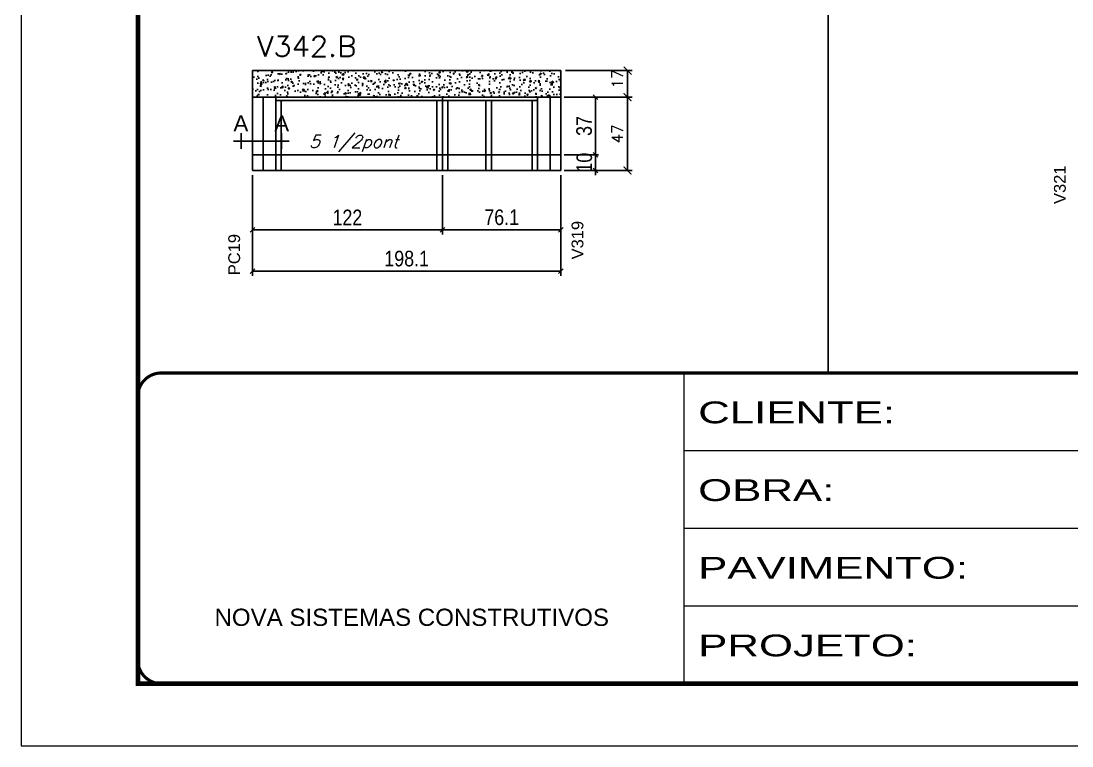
# Model space of a CAD drawing. Extents: x -3394 to 16474, y -5031 to 14397.
# Drawn here: x 7442 to 8117, y -1585 to -1120 of the extents above; entities that cross this region are included whole.
import ezdxf
from ezdxf.enums import TextEntityAlignment as Align

# ---------------------------------------------------------------- set-up
doc = ezdxf.new("R2010")
doc.units = 0
doc.linetypes.add('CONTINUO', pattern=[0])
doc.linetypes.add('DASHED', pattern=[0.75, 0.5, -0.25])
doc.layers.get('0').update_dxf_attribs({"linetype": 'CONTINUOUS'})
doc.layers.get('Defpoints').update_dxf_attribs({"linetype": 'CONTINUOUS'})
for name, color, linetype in [('COTA', 241, 'CONTINUOUS'), ('detalhes', 4, 'CONTINUOUS'), ('NOMENCLATURA', 7, 'CONTINUOUS'), ('Painéis', 200, 'CONTINUOUS'), ('SARR_2.2x7', 40, 'CONTINUOUS'), ('SARR_3.5x7', 81, 'CONTINUOUS'), ('texto', 7, 'CONTINUOUS')]:
    doc.layers.add(name, color=color, linetype=linetype)
for name, color, linetype, lineweight in [('Folhas', 255, 'CONTINUOUS', 9), ('SARRAFO DE PRESSAO', 251, 'DASHED', 9), ('Texto Seção', 7, 'CONTINUOUS', 15)]:
    doc.layers.add(name, color=color, linetype=linetype, lineweight=lineweight)
doc.styles.add('ARIAL', font='arial.ttf')
doc.styles.add('COTA TECNICA', font='techl___.ttf', dxfattribs={"height": 10})
doc.styles.add('REGUA-120', font='ROMANS.shx', dxfattribs={"height": 15})
doc.styles.add('ROMANS', font='romans.shx')
doc.styles.add('Tecnologia', font='')
doc.styles.get('Tecnologia').set_extended_font_data('Forgotten Futurist')
doc.dimstyles.new('Cota Paínel', dxfattribs={"dimtxt": 7, "dimasz": 5, "dimexe": 3, "dimexo": 3, "dimgap": 3, "dimtad": 1, "dimdec": 1, "dimzin": 12, "dimdsep": 46, "dimtxsty": 'ROMANS', "dimblk": 'ARCHTICK', "dimcen": 0, "dimclrd": 4, "dimclre": 4, "dimclrt": 1, "dimadec": 1, "dimazin": 3, "dimtfac": 1, "dimtdec": 1, "dimtmove": 0, "dimatfit": 3, "dimldrblk": 'OBLIQUE', "dimfxl": 1, "dimtolj": 1, "dimtzin": 12, "dimarcsym": 0})
doc.dimstyles.new('PAINEL', dxfattribs={"dimtxt": 10, "dimasz": 3, "dimexe": 3, "dimexo": 3, "dimgap": 3, "dimtad": 1, "dimdec": 1, "dimzin": 12, "dimdsep": 46, "dimtxsty": 'COTA TECNICA', "dimblk1": 'OBLIQUE', "dimblk2": 'OBLIQUE', "dimsah": 1, "dimcen": 0.9, "dimclrd": 4, "dimclre": 4, "dimclrt": 240, "dimadec": 1, "dimazin": 3, "dimtfac": 1, "dimtdec": 1, "dimtmove": 0, "dimatfit": 3, "dimfxl": 1, "dimtolj": 1, "dimtzin": 12, "dimarcsym": 0})

# ---------------------------------------------------------------- blocks, each defined once
blk = doc.blocks.new('9999999999')
at = {"color": 30, "linetype": 'CONTINUO'}
for p, q in [((98564.56, 34230.21), (98564.56, 34429.45)), ((98564.56, 34379.64), (99583.98, 34379.64)), ((98564.56, 34329.83), (99487.98, 34329.83)), ((98564.56, 34280.02), (99487.98, 34280.02))]:
    blk.add_line(p, q, dxfattribs=at)
at = {"color": 30, "linetype": 'CONTINUO', "const_width": 2}
blk.add_lwpolyline([(99583.98, 34230.21), (99583.98, 34414.45, 0.414214), (99568.98, 34429.45), (98228.98, 34429.45, 0.414214), (98213.98, 34414.45), (98213.98, 34245.21, 0.414214), (98228.98, 34230.21), (99583.98, 34230.21)], format="xyb", dxfattribs=at)
at = {"layer": 'Folhas'}
blk.add_lwpolyline([(98138.98, 34190.21), (99623.98, 34190.21), (99623.98, 35240.21), (98138.98, 35240.21)], close=True, dxfattribs=at)
at = {"layer": 'Folhas', "color": 30, "const_width": 3}
blk.add_lwpolyline([(98213.98, 34230.21), (99583.98, 34230.21), (99583.98, 35200.21), (98213.98, 35200.21)], close=True, dxfattribs=at)
at = {"color": 7, "linetype": 'Continuous', "ltscale": 5, "style": 'ARIAL'}
blk.add_text('NOVA SISTEMAS CONSTRUTIVOS', height=11.0592, dxfattribs=at).set_placement((98263.19, 34267.21))
at = {"layer": 'Folhas', "color": 7, "style": 'Tecnologia', "width": 1.5}
for s, p in [('CLIENTE:', (98573.65, 34397.17)), ('OBRA:', (98573.65, 34347.31)), ('PAVIMENTO:', (98573.65, 34297.5)), ('PROJETO:', (98573.65, 34247.69))]:
    blk.add_text(s, height=14, dxfattribs=at).set_placement(p)
blk = doc.blocks.new('_Oblique')
at = {"color": 0, "linetype": 'ByBlock', "lineweight": -2}
blk.add_line((-0.5, -0.5), (0.5, 0.5), dxfattribs=at)
blk = doc.blocks.new('*D1864')
at = {"layer": 'COTA', "color": 4, "linetype": 'ByBlock', "lineweight": -2, "transparency": 16777216}
for p, q in [((7590.69, -1218.77), (7590.69, -1256.96)), ((7712.69, -1218.77), (7712.69, -1256.96)), ((7590.69, -1253.96), (7712.69, -1253.96))]:
    blk.add_line(p, q, dxfattribs=at)
at = {"layer": 'Defpoints', "color": 0, "linetype": 'ByBlock', "transparency": 16777216}
for p in [(7590.69, -1215.77), (7712.69, -1215.77), (7712.69, -1253.96)]:
    blk.add_point(p, dxfattribs=at)
at = {"layer": 'COTA', "color": 4, "linetype": 'ByBlock', "lineweight": -2, "transparency": 16777216, "xscale": 3, "yscale": 3, "zscale": 3, "rotation": 180}
blk.add_blockref('_Oblique', (7590.69, -1253.96), dxfattribs=at)
at = {"layer": 'COTA', "color": 4, "linetype": 'ByBlock', "lineweight": -2, "transparency": 16777216, "xscale": 3, "yscale": 3, "zscale": 3}
blk.add_blockref('_Oblique', (7712.69, -1253.96), dxfattribs=at)
at = {"layer": 'COTA', "color": 240, "linetype": 'ByBlock', "transparency": 16777216, "insert": (7651.69, -1245.9), "char_height": 10, "attachment_point": 5, "style": 'COTA TECNICA'}
blk.add_mtext('\\A1;122', dxfattribs=at)
blk = doc.blocks.new('*D1865')
at = {"layer": 'COTA', "color": 4, "linetype": 'ByBlock', "lineweight": -2, "transparency": 16777216}
for p, q in [((7712.69, -1218.77), (7712.69, -1256.96)), ((7788.79, -1218.77), (7788.79, -1256.96)), ((7712.69, -1253.96), (7788.79, -1253.96))]:
    blk.add_line(p, q, dxfattribs=at)
at = {"layer": 'Defpoints', "color": 0, "linetype": 'ByBlock', "transparency": 16777216}
for p in [(7712.69, -1215.77), (7788.79, -1215.77), (7788.79, -1253.96)]:
    blk.add_point(p, dxfattribs=at)
at = {"layer": 'COTA', "color": 4, "linetype": 'ByBlock', "lineweight": -2, "transparency": 16777216, "xscale": 3, "yscale": 3, "zscale": 3, "rotation": 180}
blk.add_blockref('_Oblique', (7712.69, -1253.96), dxfattribs=at)
at = {"layer": 'COTA', "color": 4, "linetype": 'ByBlock', "lineweight": -2, "transparency": 16777216, "xscale": 3, "yscale": 3, "zscale": 3}
blk.add_blockref('_Oblique', (7788.79, -1253.96), dxfattribs=at)
at = {"layer": 'COTA', "color": 240, "linetype": 'ByBlock', "transparency": 16777216, "insert": (7750.74, -1245.86), "char_height": 10, "attachment_point": 5, "style": 'COTA TECNICA'}
blk.add_mtext('\\A1;76.1', dxfattribs=at)
blk = doc.blocks.new('*D1918')
at = {"layer": 'COTA', "color": 4, "linetype": 'ByBlock', "lineweight": -2, "transparency": 16777216}
for p, q in [((7590.69, -1218.77), (7590.69, -1283.46)), ((7788.79, -1218.77), (7788.79, -1283.46)), ((7590.69, -1280.46), (7788.79, -1280.46))]:
    blk.add_line(p, q, dxfattribs=at)
at = {"layer": 'Defpoints', "color": 0, "linetype": 'ByBlock', "transparency": 16777216}
for p in [(7590.69, -1215.77), (7788.79, -1215.77), (7788.79, -1280.46)]:
    blk.add_point(p, dxfattribs=at)
at = {"layer": 'COTA', "color": 4, "linetype": 'ByBlock', "lineweight": -2, "transparency": 16777216, "xscale": 3, "yscale": 3, "zscale": 3, "rotation": 180}
blk.add_blockref('_Oblique', (7590.69, -1280.46), dxfattribs=at)
at = {"layer": 'COTA', "color": 4, "linetype": 'ByBlock', "lineweight": -2, "transparency": 16777216, "xscale": 3, "yscale": 3, "zscale": 3}
blk.add_blockref('_Oblique', (7788.79, -1280.46), dxfattribs=at)
at = {"layer": 'COTA', "color": 240, "linetype": 'ByBlock', "transparency": 16777216, "insert": (7689.74, -1272.36), "char_height": 10, "attachment_point": 5, "style": 'COTA TECNICA'}
blk.add_mtext('\\A1;198.1', dxfattribs=at)
blk = doc.blocks.new('_ArchTick')
at = {"color": 0, "linetype": 'ByBlock', "const_width": 0.15}
blk.add_lwpolyline([(-0.5, -0.5), (0.5, 0.5)], dxfattribs=at)
blk = doc.blocks.new('*D1866')
at = {"layer": 'COTA', "color": 4, "linetype": 'Continuous', "lineweight": -2, "transparency": 16777216}
for p, q in [((7791.79, -1168.77), (7834.55, -1168.77)), ((7831.55, -1215.77), (7831.55, -1168.77))]:
    blk.add_line(p, q, dxfattribs=at)
at = {"layer": 'COTA', "color": 4, "lineweight": -2, "transparency": 16777216}
blk.add_line((7791.79, -1215.77), (7834.55, -1215.77), dxfattribs=at)
at = {"layer": 'Defpoints', "color": 0, "linetype": 'Continuous', "transparency": 16777216}
for p in [(7788.79, -1168.77), (7831.55, -1168.77), (7788.79, -1215.77)]:
    blk.add_point(p, dxfattribs=at)
at = {"layer": 'COTA', "color": 4, "linetype": 'Continuous', "lineweight": -2, "transparency": 16777216, "xscale": 5, "yscale": 5, "zscale": 5}
for p, rotation in [((7831.55, -1168.77), 90), ((7831.55, -1215.77), 270)]:
    blk.add_blockref('_ArchTick', p, dxfattribs=dict(at, rotation=rotation))
at = {"layer": 'COTA', "color": 1, "linetype": 'Continuous', "transparency": 16777216, "insert": (7825.05, -1192.27), "char_height": 7, "attachment_point": 5, "rotation": 90, "style": 'ROMANS'}
blk.add_mtext('\\A1;47', dxfattribs=at)
blk = doc.blocks.new('*D1867')
at = {"layer": 'COTA', "color": 4, "linetype": 'Continuous', "lineweight": -2, "transparency": 16777216}
for p, q in [((7791.79, -1151.77), (7834.55, -1151.77)), ((7831.55, -1168.77), (7831.55, -1151.77))]:
    blk.add_line(p, q, dxfattribs=at)
at = {"layer": 'COTA', "color": 4, "lineweight": -2, "transparency": 16777216}
blk.add_line((7791.79, -1168.77), (7834.55, -1168.77), dxfattribs=at)
at = {"layer": 'Defpoints', "color": 0, "linetype": 'Continuous', "transparency": 16777216}
for p in [(7788.79, -1151.77), (7831.55, -1151.77), (7788.79, -1168.77)]:
    blk.add_point(p, dxfattribs=at)
at = {"layer": 'COTA', "color": 4, "linetype": 'Continuous', "lineweight": -2, "transparency": 16777216, "xscale": 5, "yscale": 5, "zscale": 5}
for p, rotation in [((7831.55, -1151.77), 90), ((7831.55, -1168.77), 270)]:
    blk.add_blockref('_ArchTick', p, dxfattribs=dict(at, rotation=rotation))
at = {"layer": 'COTA', "color": 1, "linetype": 'Continuous', "transparency": 16777216, "insert": (7825.05, -1157.09), "char_height": 7, "attachment_point": 5, "rotation": 90, "style": 'ROMANS'}
blk.add_mtext('\\A1;17', dxfattribs=at)
blk = doc.blocks.new('*D2174')
at = {"layer": 'COTA', "color": 4, "linetype": 'Continuous', "lineweight": -2, "transparency": 16777216}
for p, q in [((7790.79, -1168.77), (7812.91, -1168.77)), ((7810.91, -1168.77), (7810.91, -1205.77)), ((7790.79, -1205.77), (7812.91, -1205.77))]:
    blk.add_line(p, q, dxfattribs=at)
at = {"layer": 'Defpoints', "color": 0, "linetype": 'Continuous', "transparency": 16777216}
for p in [(7788.79, -1168.77), (7788.79, -1205.77), (7810.91, -1205.77)]:
    blk.add_point(p, dxfattribs=at)
at = {"layer": 'COTA', "color": 4, "linetype": 'Continuous', "lineweight": -2, "transparency": 16777216, "xscale": 3, "yscale": 3, "zscale": 3}
for p, rotation in [((7810.91, -1168.77), 90), ((7810.91, -1205.77), 270)]:
    blk.add_blockref('_Oblique', p, dxfattribs=dict(at, rotation=rotation))
at = {"layer": 'COTA', "color": 240, "linetype": 'Continuous', "transparency": 16777216, "insert": (7803.69, -1187.27), "char_height": 10, "attachment_point": 5, "rotation": 90, "style": 'COTA TECNICA'}
blk.add_mtext('\\A1;37', dxfattribs=at)
blk = doc.blocks.new('*D2175')
at = {"layer": 'COTA', "color": 4, "linetype": 'Continuous', "lineweight": -2, "transparency": 16777216}
for p, q in [((7790.79, -1205.77), (7812.91, -1205.77)), ((7810.91, -1205.77), (7810.91, -1202.77)), ((7810.91, -1205.77), (7810.91, -1215.77)), ((7790.79, -1215.77), (7812.91, -1215.77)), ((7810.91, -1215.77), (7810.91, -1218.77))]:
    blk.add_line(p, q, dxfattribs=at)
at = {"layer": 'Defpoints', "color": 0, "linetype": 'Continuous', "transparency": 16777216}
for p in [(7788.79, -1205.77), (7788.79, -1215.77), (7810.91, -1215.77)]:
    blk.add_point(p, dxfattribs=at)
at = {"layer": 'COTA', "color": 4, "linetype": 'Continuous', "lineweight": -2, "transparency": 16777216, "xscale": 3, "yscale": 3, "zscale": 3}
for p, rotation in [((7810.91, -1205.77), 270), ((7810.91, -1215.77), 90)]:
    blk.add_blockref('_Oblique', p, dxfattribs=dict(at, rotation=rotation))
at = {"layer": 'COTA', "color": 240, "linetype": 'Continuous', "transparency": 16777216, "insert": (7803.81, -1210.77), "char_height": 10, "attachment_point": 5, "rotation": 90, "style": 'COTA TECNICA'}
blk.add_mtext('\\A1;10', dxfattribs=at)

msp = doc.modelspace()

# ---------------------------------------------------------------- hatches: boundary and pattern name
at = {"layer": 'COTA', "linetype": 'Continuous'}
h = msp.add_hatch(dxfattribs=at)
h.set_pattern_fill('AR-CONC', color=256, scale=0.05)
h.set_pattern_definition([(50, (2572.139, -7404.785), (9.1092334, -0.796954), [0.9525, -10.4775]), (355, (2572.139, -7404.785), (-1.762171, 9.552842), [0.762, -8.382029]), (100.45144, (2572.898, -7404.851), (7.347062, 8.755888), [0.8095, -8.904512]), (46.1842, (2572.139, -7402.245), (13.553952, -2.102116), [1.42875, -15.71625]), (96.63556, (2573.269, -7402.42), (11.870207, 12.371306), [1.21425, -13.35678]), (351.18415, (2572.139, -7402.245), (11.870207, 12.371306), [1.142998, -12.572987]), (21, (2573.409, -7402.88), (7.5807196, -5.11326), [0.9525, -10.4775]), (326, (2573.409, -7402.88), (3.090101, 9.209398), [0.762, -8.382]), (71.45144, (2574.041, -7403.306), (10.670821, 4.096138), [0.8095, -8.904497]), (37.5, (2572.139, -7404.785), (0.1544302, 4.227752), [0, -8.2804, 0, -8.509, 0, -8.41375]), (7.5, (2572.139, -7404.785), (3.340983, 5.0090287), [0, -4.8514, 0, -8.0899, 0, -3.20675]), (327.5, (2569.307, -7404.785), (6.7795298, -0.2864372), [0, -3.175, 0, -9.906, 0, -13.1445]), (317.5, (2568.037, -7404.785), (7.406459, 1.2713246), [0, -4.1275, 0, -6.5786, 0, -9.3345])])
h.paths.add_polyline_path([(7590.69, -1151.77), (7590.69, -1168.77), (7788.79, -1168.77), (7788.79, -1151.77)])

# ---------------------------------------------------------------- linework, layer by layer
for p, q in [((7960.29, -1345.68), (7960.29, -574.92)), ((7590.69, -1151.77), (7788.79, -1151.77)), ((7788.79, -1168.77), (7788.79, -1151.77))]:
    msp.add_line(p, q, dxfattribs=at)
at = {"layer": 'COTA', "linetype": 'ByBlock'}
msp.add_line((7590.69, -1168.77), (7590.69, -1151.77), dxfattribs=at)
at = {"layer": 'detalhes'}
for p, q in [((7583.52, -1191.97), (7583.52, -1201.97)), ((7609.34, -1191.97), (7609.34, -1201.97)), ((7614.34, -1196.97), (7578.52, -1196.97))]:
    msp.add_line(p, q, dxfattribs=at)
at = {"layer": 'Painéis', "linetype": 'ByBlock'}
for p, q in [((7590.69, -1168.77), (7788.79, -1168.77)), ((7590.69, -1215.77), (7590.69, -1168.77)), ((7712.69, -1215.77), (7712.69, -1168.77)), ((7788.79, -1215.77), (7788.79, -1168.77)), ((7590.69, -1205.77), (7788.79, -1205.77)), ((7590.69, -1215.77), (7788.79, -1215.77))]:
    msp.add_line(p, q, dxfattribs=at)
at = {"layer": 'SARR_2.2x7', "linetype": 'Continuous'}
for p, q in [((7597.69, -1215.77), (7597.69, -1168.77)), ((7605.69, -1170.97), (7712.69, -1170.97)), ((7712.69, -1170.97), (7773.79, -1170.97)), ((7781.79, -1215.77), (7781.79, -1168.77))]:
    msp.add_line(p, q, dxfattribs=at)
at = {"layer": 'SARR_3.5x7'}
for p, q in [((7605.69, -1168.77), (7605.69, -1215.77)), ((7609.19, -1170.97), (7609.19, -1215.77)), ((7709.19, -1170.97), (7709.19, -1215.77)), ((7712.69, -1170.97), (7712.69, -1215.77)), ((7716.19, -1170.97), (7716.19, -1215.77)), ((7740.66, -1170.97), (7740.66, -1215.77)), ((7744.16, -1170.97), (7744.16, -1215.77)), ((7770.29, -1170.97), (7770.29, -1215.77)), ((7773.79, -1168.77), (7773.79, -1215.77)), ((7605.69, -1215.77), (7609.19, -1215.77)), ((7709.19, -1215.77), (7712.69, -1215.77)), ((7712.69, -1215.77), (7716.19, -1215.77)), ((7770.29, -1215.77), (7773.79, -1215.77))]:
    msp.add_line(p, q, dxfattribs=at)

# ---------------------------------------------------------------- block references
at = {"layer": 'SARRAFO DE PRESSAO', "color": 6, "linetype": 'ByBlock'}
msp.add_blockref('9999999999', (-90696.77, -35775.13), dxfattribs=at)

# ---------------------------------------------------------------- texts
at = {"layer": 'detalhes', "color": 0, "linetype": 'Continuous', "style": 'ARIAL'}
for p in [(7583.33, -1185.55), (7609.54, -1185.55)]:
    msp.add_text('A', height=10.22, dxfattribs=at).set_placement(p, align=Align.MIDDLE_CENTER)
at = {"layer": 'NOMENCLATURA', "linetype": 'Continuous', "style": 'ARIAL'}
for s, p in [('V321', (8112.82, -1237.29)), ('V319', (7803.18, -1272.84)), ('PC19', (7582.82, -1282.98))]:
    msp.add_text(s, height=7.567, rotation=90, dxfattribs=at).set_placement(p)
at = {"layer": 'texto', "color": 2, "insert": (7655.69, -1198.55), "char_height": 8, "attachment_point": 5, "style": 'ROMANS'}
msp.add_mtext('{\\Q19;\\C256;5 1/2pont}', dxfattribs=at)
at = {"layer": 'Texto Seção', "style": 'REGUA-120', "width": 1.05}
msp.add_text('V342.B', height=13, dxfattribs=at).set_placement((7593.69, -1142.59))

# ---------------------------------------------------------------- dimensions: what is measured, and where the dimension line sits
at = {"layer": 'COTA', "linetype": 'Continuous'}
dim = msp.add_linear_dim(base=(7831.55, -1151.77), p1=(7788.79, -1168.77), p2=(7788.79, -1151.77), angle=90, dimstyle='Cota Paínel', dxfattribs=at)
dim.commit()
dim.dimension.update_dxf_attribs({"geometry": '*D1867', "text_midpoint": (7831.55, -1157.09), "dimtype": 160})
dim = msp.add_linear_dim(base=(7831.55, -1168.77), p1=(7788.79, -1215.77), p2=(7788.79, -1168.77), angle=90, dimstyle='Cota Paínel', dxfattribs=at)
dim.commit()
dim.dimension.update_dxf_attribs({"geometry": '*D1866', "text_midpoint": (7825.05, -1192.27)})
for base, p1, p2, override, picture, middle in [((7810.91, -1205.77), (7788.79, -1168.77), (7788.79, -1205.77), {"dimexe": 2, "dimexo": 2, "dimgap": 2, "dimadec": 8, "dimtix": 1, "dimatfit": 2, "dimldrblk": 'Oblique'}, '*D2174', (7803.69, -1187.27)), ((7810.91, -1215.77), (7788.79, -1205.77), (7788.79, -1215.77), {"dimexe": 2, "dimexo": 2, "dimgap": 2, "dimadec": 8, "dimtix": 1, "dimtmove": 1, "dimatfit": 2, "dimldrblk": 'Oblique'}, '*D2175', (7803.81, -1210.77))]:
    dim = msp.add_linear_dim(base=base, p1=p1, p2=p2, angle=90, dimstyle='PAINEL', override=override, dxfattribs=at)
    dim.commit()
    dim.dimension.update_dxf_attribs({"geometry": picture, "text_midpoint": middle})
at = {"layer": 'COTA', "linetype": 'ByBlock'}
for base, p2, picture, middle in [((7712.69, -1253.96), (7712.69, -1215.77), '*D1864', (7651.69, -1245.9)), ((7788.79, -1280.46), (7788.79, -1215.77), '*D1918', (7689.74, -1272.36))]:
    dim = msp.add_linear_dim(base=base, p1=(7590.69, -1215.77), p2=p2, dimstyle='PAINEL', dxfattribs=at)
    dim.commit()
    dim.dimension.update_dxf_attribs({"geometry": picture, "text_midpoint": middle})
dim = msp.add_linear_dim(base=(7788.79, -1253.96), p1=(7712.69, -1215.77), p2=(7788.79, -1215.77), dimstyle='PAINEL', override={"dimtmove": 1}, dxfattribs=at)
dim.commit()
dim.dimension.update_dxf_attribs({"geometry": '*D1865', "text_midpoint": (7750.74, -1245.86)})

doc.saveas('drawing.dxf')
